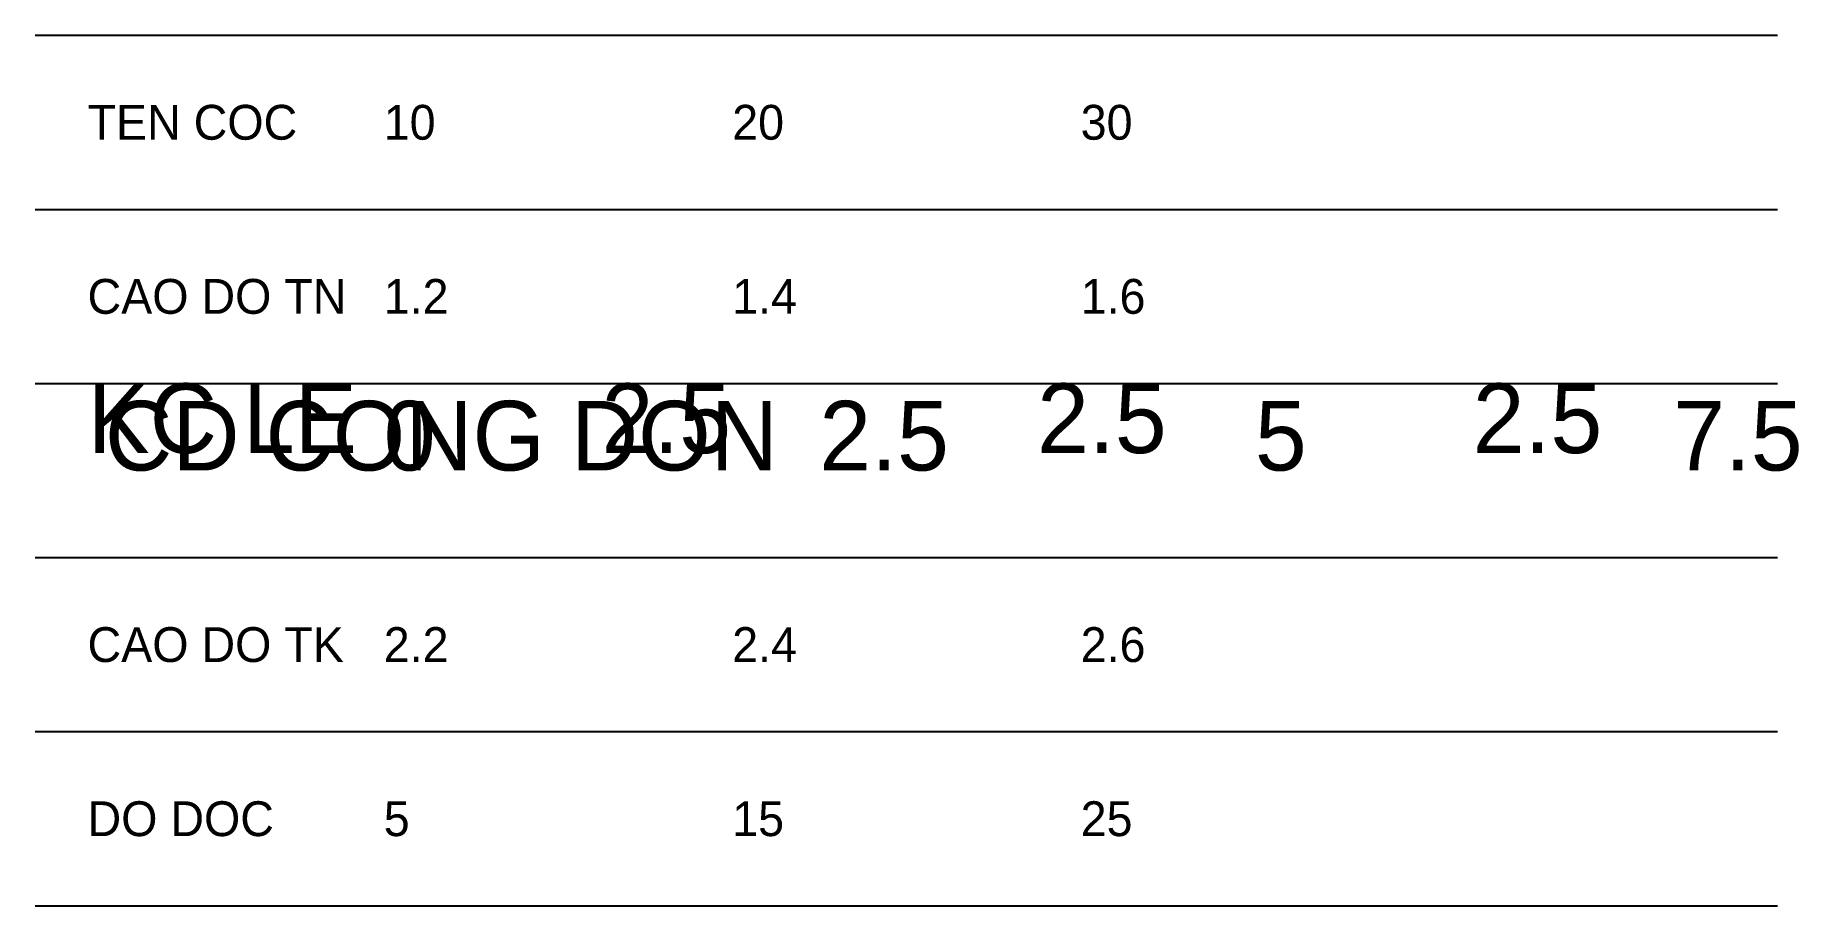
# Model space of a CAD drawing. Header units: metres. Extents: x 0 to 10.1, y 0 to 5.
import ezdxf

# ---------------------------------------------------------------- set-up
doc = ezdxf.new("R2010")
doc.units = ezdxf.units.M

msp = doc.modelspace()

# ---------------------------------------------------------------- linework, layer by layer
for p, q in [((0, 5), (10, 5)), ((0, 4), (10, 4)), ((0, 3), (10, 3)), ((0, 2), (10, 2)), ((0, 1), (10, 1)), ((0, 0), (10, 0))]:
    msp.add_line(p, q)

# ---------------------------------------------------------------- texts
for s, height, p in [('TEN COC', 0.2, (0.3, 4.4)), ('10', 0.2, (2, 4.4)), ('20', 0.2, (4, 4.4)), ('30', 0.2, (6, 4.4)), ('CAO DO TN', 0.2, (0.3, 3.4)), ('1.2', 0.2, (2, 3.4)), ('1.4', 0.2, (4, 3.4)), ('1.6', 0.2, (6, 3.4)), ('KC LE', 0.4, (0.3, 2.6)), ('2.5', 0.4, (3.25, 2.6)), ('2.5', 0.4, (5.75, 2.6)), ('2.5', 0.4, (8.25, 2.6)), ('CD CONG DON', 0.4, (0.4, 2.5)), ('0', 0.4, (2, 2.5)), ('2.5', 0.4, (4.5, 2.5)), ('5', 0.4, (7, 2.5)), ('7.5', 0.4, (9.4, 2.5)), ('CAO DO TK', 0.2, (0.3, 1.4)), ('2.2', 0.2, (2, 1.4)), ('2.4', 0.2, (4, 1.4)), ('2.6', 0.2, (6, 1.4)), ('DO DOC', 0.2, (0.3, 0.4)), ('5', 0.2, (2, 0.4)), ('15', 0.2, (4, 0.4)), ('25', 0.2, (6, 0.4))]:
    msp.add_text(s, height=height).set_placement(p)

doc.saveas('drawing.dxf')
